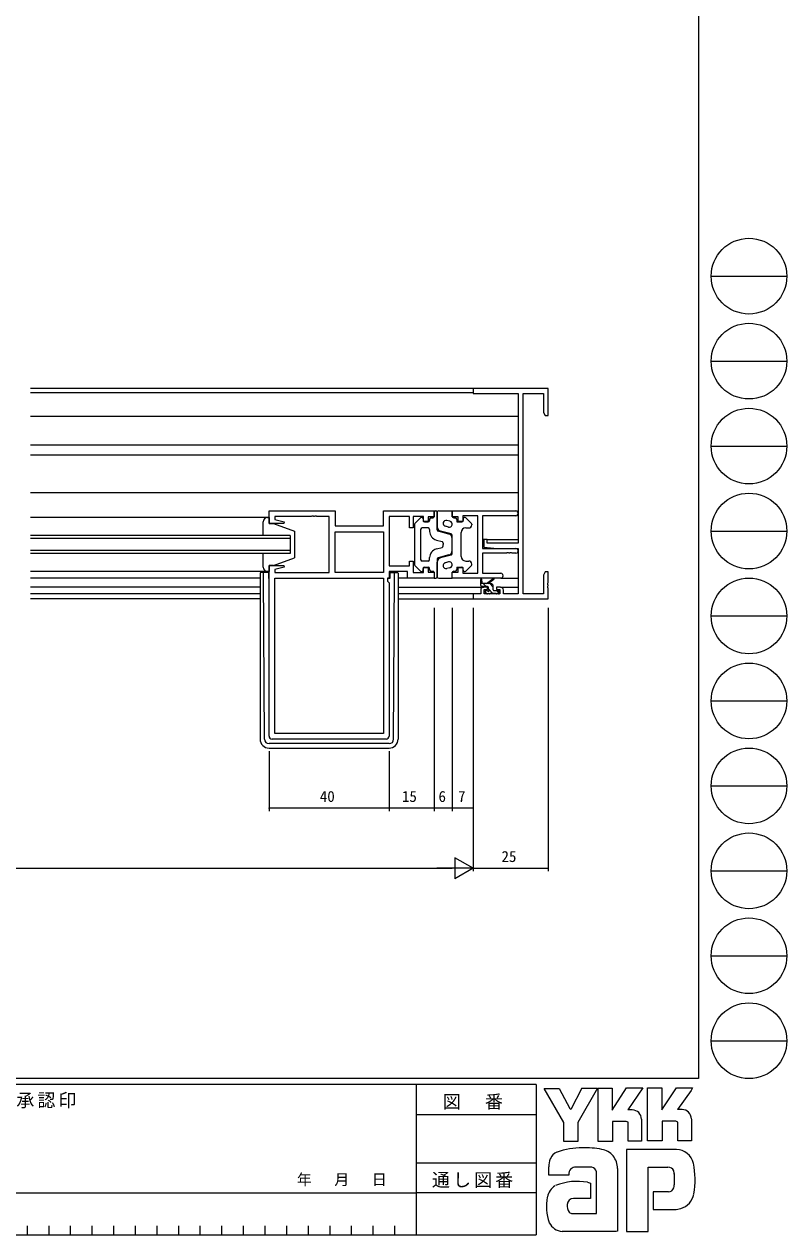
# Model space of a CAD drawing. Units: millimetres, scale not verified. Extents: x -594 to 539, y -420 to 386.
# Drawn here: x 285.4 to 539.5, y -420 to -17 of the extents above; entities that cross this region are included whole.
import ezdxf
from ezdxf.enums import TextEntityAlignment as Align

# ---------------------------------------------------------------- set-up
doc = ezdxf.new("R2010")
doc.units = ezdxf.units.MM
doc.header["$LTSCALE"] = 2
for name, color, linetype, lineweight in [('0-1_YKK_ZWAK', 7, 'Continuous', 9), ('0-3_YKK_11', 7, 'Continuous', 9), ('0-4_YKK_12', 2, 'Continuous', 9), ('0-5_YKK_13', 4, 'Continuous', 9), ('0-6_YKK_D', 6, 'Continuous', 9)]:
    doc.layers.add(name, color=color, linetype=linetype, lineweight=lineweight)
doc.styles.add('ＭＳ ゴシック', font='')
doc.styles.get('ＭＳ ゴシック').set_extended_font_data('MS Gothic')

msp = doc.modelspace()

# ---------------------------------------------------------------- linework, layer by layer
at = {"layer": '0-1_YKK_ZWAK'}
for p, q in [((510, 382.035), (510, -367.965)), ((514.252, -100.845), (539.452, -100.845)), ((514.252, -129.125), (539.452, -129.125)), ((514.252, -157.405), (539.452, -157.405)), ((514.252, -185.685), (539.452, -185.685)), ((514.252, -213.965), (539.452, -213.965)), ((514.252, -242.245), (539.452, -242.245)), ((514.252, -270.525), (539.452, -270.525)), ((514.252, -298.805), (539.452, -298.805)), ((514.252, -327.085), (539.452, -327.085)), ((514.252, -355.365), (539.452, -355.365)), ((510, -367.965), (-590, -367.965)), ((456, -369.965), (-590, -369.965)), ((415.999, -369.965), (415.999, -419.965)), ((456, -369.965), (456, -419.965)), ((458.624, -371.259), (463.644, -371.259)), ((465.188, -382.534), (458.624, -371.259)), ((471.194, -371.104), (467.544, -378.209)), ((476.657, -388.867), (476.657, -371.143)), ((493.106, -370.989), (497.778, -370.989)), ((493.106, -388.712), (493.106, -370.989)), ((502.682, -370.989), (508.088, -370.989)), ((507.547, -371.915), (503.088, -378.287)), ((508.088, -370.989), (507.547, -371.915)), ((487.97, -378.402), (486.486, -378.402)), ((504.572, -378.287), (503.088, -378.287)), ((415.999, -379.965), (456, -379.965)), ((485.962, -382.225), (481.406, -382.225)), ((491.06, -381.492), (491.06, -388.751)), ((497.971, -382.187), (497.971, -388.712)), ((502.528, -382.187), (497.971, -382.187)), ((503.146, -382.418), (502.528, -382.187)), ((503.146, -388.674), (503.146, -382.418)), ((507.663, -381.492), (507.663, -388.674)), ((497.971, -388.712), (493.106, -388.712)), ((503.146, -388.601), (503.218, -388.674)), ((507.663, -388.674), (503.146, -388.674)), ((502.605, -391.531), (486.04, -391.531)), ((486.04, -391.531), (486.04, -418.831)), ((415.999, -395.964), (456, -395.964)), ((460.169, -400.065), (460.169, -397.309)), ((474.494, -397.4), (469.212, -397.5)), ((483.028, -397.941), (483.028, -418.792)), ((493.222, -397.478), (499.863, -397.478)), ((493.222, -418.831), (493.222, -397.478)), ((466.81, -400.065), (460.169, -400.065)), ((476.039, -412.923), (476.039, -399.022)), ((501.962, -399.617), (501.987, -403.38)), ((272, -405.965), (415.999, -405.965)), ((456, -405.964), (415.999, -405.964)), ((494.959, -405.664), (494.959, -411.572)), ((500.018, -405.664), (494.959, -405.664)), ((474.108, -407.865), (468.402, -407.871)), ((468.007, -412.923), (476.039, -412.923)), ((475.421, -412.923), (475.923, -412.923)), ((476.039, -412.922), (476.04, -412.923)), ((494.959, -411.572), (502.566, -411.572)), ((502.566, -411.572), (504.111, -411.224)), ((286.4, -416.965), (286.4, -419.965)), ((293.6, -416.965), (293.6, -419.965)), ((300.8, -416.965), (300.8, -419.965)), ((308, -416.965), (308, -419.965)), ((315.2, -416.965), (315.2, -419.965)), ((322.4, -416.965), (322.4, -419.965)), ((329.6, -416.965), (329.6, -419.965)), ((336.8, -416.965), (336.8, -419.965)), ((344, -416.965), (344, -419.965)), ((351.2, -416.965), (351.2, -419.965)), ((358.4, -416.965), (358.4, -419.965)), ((365.6, -416.965), (365.6, -419.965)), ((372.8, -416.965), (372.8, -419.965)), ((380, -416.965), (380, -419.965)), ((387.2, -416.965), (387.2, -419.965)), ((394.4, -416.965), (394.4, -419.965)), ((401.6, -416.965), (401.6, -419.965)), ((408.799, -416.965), (408.799, -419.965)), ((466.81, -418.908), (464.686, -418.908)), ((482.564, -418.87), (466.81, -418.908)), ((483.028, -418.792), (482.564, -418.87)), ((-590, -419.965), (456, -419.965))]:
    msp.add_line(p, q, dxfattribs=at)
for points in [[(463.644, -371.259), (467.235, -377.978), (467.544, -378.209)], [(471.194, -371.104), (476.374, -371.104), (469.899, -382.573)], [(476.657, -371.143), (481.252, -371.143), (481.252, -378.427), (486.078, -371.066)], [(486.078, -371.066), (491.543, -371.066), (486.486, -378.402)], [(497.778, -370.989), (497.778, -378.405), (502.682, -370.989)], [(469.899, -382.573), (469.899, -388.905), (465.188, -388.905), (465.188, -382.534)], [(481.406, -382.225), (481.406, -388.867), (476.657, -388.867)], [(491.06, -388.751), (486.58, -388.751), (486.58, -382.457), (485.962, -382.225)], [(473.104, -402.497), (474.108, -402.729), (474.108, -407.865)], [(486.04, -418.831), (492.102, -418.831), (493.222, -418.831)]]:
    msp.add_lwpolyline(points, dxfattribs=at)
for centre in [(526.852, -100.845), (526.852, -129.125), (526.852, -157.405), (526.852, -185.685), (526.852, -213.965), (526.852, -242.245), (526.852, -270.525), (526.852, -298.805), (526.852, -327.085), (526.852, -355.365)]:
    msp.add_circle(centre, 12.6, dxfattribs=at)
for centre, radius, start, end in [((487.97, -381.492), 3.089, 0.00165, 89.99603), ((504.572, -381.376), 3.089, 0.00165, 89.99603), ((467.37, -397.344), 7.196, 158.41083, 179.71774), ((464.009, -395.758), 3.491, 109.02126, 161.51263), ((471.317, -416.252), 25.257, 89.89165, 109.30847), ((472.059, -420.626), 29.64, 78.78009, 91.46938), ((476.758, -397.817), 6.355, 40.66422, 80.31693), ((476.441, -397.801), 6.588, 358.78058, 38.76563), ((502.388, -397.737), 6.202, 14.44571, 87.08746), ((469.822, -399.975), 3.013, 138.46381, 181.71359), ((469.021, -399.923), 2.43, 85.50551, 126.78038), ((473.794, -399.613), 2.321, 14.75519, 72.44994), ((500.093, -399.221), 1.756, 16.43123, 96.91661), ((496.759, -400.261), 5.248, 4.93422, 17.03551), ((479.094, -401.661), 29.8, 350.99026, 10.67624), ((469.6, -421.185), 19.013, 79.38097, 112.05824), ((465.181, -408.433), 5.583, 121.8271, 169.08475), ((500.019, -403.798), 1.865, 269.95467, 342.90144), ((496.728, -402.88), 5.281, 343.6902, 354.75362), ((502.478, -405.315), 6.13, 285.4429, 349.90448), ((475.213, -410.529), 15.832, 168.76372, 199.80078), ((469.689, -410.433), 3.384, 171.08202, 216.71922), ((468.414, -409.935), 2.064, 90.33952, 178.03638), ((468.357, -410.772), 2.18, 230.97279, 260.7549), ((465.2, -413.454), 5.461, 207.31435, 263.59464)]:
    msp.add_arc(centre, radius, start, end, dxfattribs=at)
at = {"layer": '0-3_YKK_11'}
for p, q in [((460, -138.267), (435, -138.267)), ((450, -139.897), (450, -189.767)), ((451.63, -139.897), (458.37, -139.897)), ((451.63, -206.637), (451.63, -139.897)), ((458.37, -139.897), (458.37, -146.176)), ((460, -147.267), (460, -138.267)), ((458.37, -146.176), (459, -147.267)), ((459, -147.267), (460, -147.267)), ((367, -183.167), (367, -178.967)), ((367, -178.967), (389, -178.967)), ((368.93, -180.897), (368.93, -181.814)), ((381.042, -180.897), (368.93, -180.897)), ((382.775, -180.777), (382.225, -180.777)), ((387, -199.437), (387, -180.897)), ((389, -178.967), (389, -183.967)), ((405.07, -183.967), (405.07, -178.967)), ((405.07, -178.967), (422, -178.967)), ((407, -180.897), (407, -197.237)), ((418.5, -180.897), (415, -180.897)), ((428, -178.967), (449.185, -178.967)), ((436.5, -199.737), (436.5, -180.597)), ((449.185, -180.597), (438.13, -180.597)), ((438.13, -180.597), (438.13, -191.467)), ((371.96, -183.167), (367, -183.167)), ((368.93, -181.814), (372.029, -182.645)), ((372.029, -182.645), (371.96, -183.167)), ((389, -183.967), (405.07, -183.967)), ((389, -199.437), (389, -185.897)), ((389, -185.897), (405.07, -185.897)), ((389, -185.897), (405.07, -185.897)), ((405.07, -185.897), (405.07, -199.437)), ((438.5, -188.467), (438.5, -191.074)), ((438.13, -191.467), (449.185, -191.467)), ((438.5, -191.074), (443, -191.467)), ((450, -189.767), (439.7, -189.767)), ((443, -191.467), (450, -191.467)), ((449.185, -193.097), (447.958, -193.097)), ((450, -191.467), (450, -206.637)), ((367, -197.167), (371.96, -197.167)), ((367, -253.967), (367, -197.167)), ((371.96, -197.167), (372.029, -197.69)), ((372.029, -197.69), (368.93, -198.52)), ((368.93, -198.52), (368.93, -199.437)), ((368.93, -199.437), (387, -199.437)), ((368.93, -201.367), (405.07, -201.367)), ((368.93, -253.037), (368.93, -201.367)), ((368.93, -253.037), (368.93, -201.367)), ((405.07, -199.437), (389, -199.437)), ((405.07, -201.367), (405.07, -253.037)), ((422, -201.367), (413.07, -201.367)), ((415, -199.437), (418.5, -199.437)), ((444.185, -201.367), (428, -201.367)), ((459, -199.267), (458.37, -200.358)), ((458.37, -200.358), (458.37, -206.637)), ((460, -199.267), (459, -199.267)), ((407, -202.897), (407, -253.967)), ((437.5, -205.367), (437.5, -206.637)), ((438.7, -206.637), (438.7, -205.167)), ((443.9, -205.167), (443.9, -206.637)), ((445.1, -206.637), (445.1, -205.367)), ((460, -208.267), (460, -204.726)), ((443.9, -206.637), (438.7, -206.637)), ((450, -206.637), (445.1, -206.637)), ((458.37, -206.637), (451.63, -206.637)), ((405.07, -253.037), (368.93, -253.037)), ((406, -254.967), (368, -254.967))]:
    msp.add_line(p, q, dxfattribs=at)
for points in [[(435, -138.267), (435, -139.897), (450, -139.897)], [(382.225, -180.777), (382.042, -180.897), (381.958, -180.897), (381.775, -180.777), (381.225, -180.777), (381.042, -180.897)], [(387, -180.897), (382.958, -180.897), (382.775, -180.777)], [(415, -180.897), (415, -184.667), (413.8, -184.667), (413.8, -180.897), (407, -180.897)], [(422, -178.967), (422, -180.967), (420, -180.967), (420, -182.467), (418.5, -182.467), (418.5, -180.897)], [(436.5, -180.597), (431.5, -180.597), (431.5, -182.467), (430, -182.467), (430, -180.967), (428, -180.967), (428, -178.967)], [(439.7, -189.767), (439.7, -188.467), (438.5, -188.467)], [(447.958, -193.097), (447.775, -192.977), (447.225, -192.977), (447.042, -193.097), (446.958, -193.097), (446.775, -192.977), (446.225, -192.977), (446.042, -193.097), (438.13, -193.097), (438.13, -199.737), (444.185, -199.737)], [(407, -197.237), (413.8, -197.237), (413.8, -195.667), (415, -195.667), (415, -199.437)], [(413.07, -201.367), (413.07, -199.167), (407, -199.167), (407, -201.367), (406.47, -201.367), (406.47, -202.367), (407, -202.897)], [(418.5, -199.437), (418.5, -197.867), (420, -197.867), (420, -199.367), (422, -199.367), (422, -201.367)], [(428, -201.367), (428, -199.367), (430, -199.367), (430, -197.867), (431.5, -197.867), (431.5, -199.737), (436.5, -199.737)], [(460, -204.726), (459.88, -204.542), (459.88, -203.992), (460, -203.809), (460, -203.726), (459.88, -203.542), (459.88, -202.992), (460, -202.809), (460, -199.267)], [(438.7, -205.167), (439.8, -205.167), (439.8, -204.367), (438.5, -204.367)], [(444.1, -204.367), (442.8, -204.367), (442.8, -205.167), (443.9, -205.167)], [(437.5, -206.637), (435, -206.637), (435, -208.267), (460, -208.267)]]:
    msp.add_lwpolyline(points, dxfattribs=at)
for centre, radius, start, end in [((449.185, -179.782), 0.815, 269.99998, 90), ((449.185, -192.282), 0.815, 269.99998, 90), ((444.185, -200.552), 0.815, 269.99998, 90), ((438.5, -205.367), 1, 90, 179.99998), ((444.1, -205.367), 1, 0, 89.99998), ((368, -253.967), 1, 180, 269.99998), ((406, -253.967), 1, 270, 359.99998)]:
    msp.add_arc(centre, radius, start, end, dxfattribs=at)
at = {"layer": '0-4_YKK_12'}
for p, q in [((435.3, -138.267), (287.5, -138.267)), ((435, -139.667), (287.5, -139.667)), ((450, -147.567), (287.5, -147.567)), ((450, -157.067), (287.5, -157.067)), ((450, -160.467), (287.5, -160.467)), ((450, -172.967), (287.5, -172.967)), ((367, -181.167), (287.5, -181.167)), ((374, -187.167), (287.5, -187.167)), ((374, -188.167), (287.5, -188.167)), ((374, -187.167), (374, -193.167)), ((438.8, -188.467), (438.13, -188.467)), ((439.4, -188.467), (450, -188.467)), ((374, -192.167), (287.5, -192.167)), ((374, -193.167), (287.5, -193.167)), ((449.886, -191.867), (450, -191.867)), ((367, -199.167), (287.5, -199.167)), ((364, -201.367), (287.5, -201.367)), ((413.37, -201.367), (410, -201.367)), ((444.185, -201.367), (450, -201.367)), ((364, -204.367), (287.5, -204.367)), ((410, -204.367), (438.5, -204.367)), ((444.1, -204.367), (450, -204.367)), ((364, -206.637), (287.5, -206.637)), ((364, -208.267), (287.5, -208.267)), ((435.3, -206.637), (410, -206.637)), ((410, -208.267), (435.3, -208.267))]:
    msp.add_line(p, q, dxfattribs=at)
at = {"layer": '0-5_YKK_13'}
for p, q in [((415.655, -183.019), (417.455, -181.305)), ((421, -181.267), (421.5, -181.267)), ((423.5, -178.967), (428, -178.967)), ((428, -178.967), (428, -180.767)), ((428.5, -181.267), (429, -181.267)), ((434.345, -183.019), (432.545, -181.305)), ((365, -187.167), (365, -182.667)), ((367, -183.167), (368.5, -183.167)), ((368.5, -183.167), (375.5, -185.767)), ((415.5, -183.382), (415.5, -196.953)), ((417.5, -185.167), (417.5, -195.167)), ((420, -184.667), (418, -184.667)), ((418.3, -181.667), (418.3, -182.167)), ((418.8, -182.667), (420, -182.667)), ((420.5, -181.767), (420.5, -182.167)), ((420.5, -185.167), (420.5, -185.797)), ((426.748, -184.375), (425.748, -184.115)), ((427.252, -182.44), (426.252, -182.18)), ((429.5, -181.767), (429.5, -182.667)), ((429.5, -182.667), (431.2, -182.667)), ((431.7, -181.667), (431.7, -182.167)), ((432.5, -184.667), (433.5, -184.667)), ((434.5, -183.382), (434.5, -183.667)), ((375.5, -185.767), (375.5, -194.567)), ((422.745, -188.701), (424.626, -189.19)), ((426.877, -186.675), (423.374, -185.765)), ((427.626, -186.67), (424.123, -185.759)), ((428, -193.181), (428, -187.154)), ((428, -192.207), (428, -188.127)), ((431, -194.167), (431, -186.167)), ((365, -197.667), (365, -193.167)), ((422.745, -191.634), (424.626, -191.145)), ((425, -189.674), (425, -190.167)), ((425, -190.661), (425, -190.167)), ((368.5, -197.167), (367, -197.167)), ((368.5, -197.167), (375.5, -194.567)), ((415.655, -197.315), (417.455, -199.029)), ((420, -195.667), (418, -195.667)), ((420.5, -195.167), (420.5, -194.537)), ((423, -195.054), (423, -200.867)), ((423, -200.867), (423, -196.027)), ((426.877, -193.659), (423.374, -194.57)), ((427.626, -193.665), (424.123, -194.575)), ((426.748, -195.959), (425.748, -196.219)), ((432.5, -195.667), (433.5, -195.667)), ((434.345, -197.315), (432.545, -199.029)), ((434.5, -196.953), (434.5, -196.667)), ((364, -199.767), (364, -200.467)), ((364, -200.467), (364, -254.967)), ((365.2, -199.467), (364.3, -199.467)), ((365.205, -200.467), (365.2, -199.467)), ((365.5, -199.467), (365.2, -199.467)), ((365.492, -254.975), (365.205, -200.467)), ((366.8, -199.467), (365.5, -199.467)), ((366.8, -199.467), (366.8, -201.467)), ((366.8, -201.467), (367, -201.467)), ((407.2, -201.467), (406.497, -201.467)), ((407.2, -199.467), (408.5, -199.467)), ((407.2, -199.467), (407.2, -201.467)), ((408.5, -199.467), (408.8, -199.467)), ((408.508, -254.975), (408.795, -200.467)), ((408.795, -200.467), (408.8, -199.467)), ((408.8, -199.467), (409.7, -199.467)), ((410, -199.767), (410, -200.467)), ((410, -200.467), (410, -254.967)), ((418.3, -198.667), (418.3, -198.167)), ((418.8, -197.667), (420, -197.667)), ((420.5, -198.567), (420.5, -198.167)), ((421, -199.067), (421.5, -199.067)), ((422, -199.567), (422, -201.367)), ((422, -201.367), (422.5, -201.367)), ((423.5, -201.367), (428, -201.367)), ((427.252, -197.895), (426.252, -198.155)), ((428, -201.367), (428, -199.567)), ((428.5, -199.067), (429, -199.067)), ((429.5, -197.667), (431.2, -197.667)), ((429.5, -197.667), (429.5, -198.567)), ((431.7, -198.667), (431.7, -198.167)), ((439.4, -203.137), (441.618, -201.455)), ((437.5, -203.837), (437.5, -201.838)), ((440.7, -203.137), (437.5, -203.137)), ((437.8, -202.011), (437.999, -203.137)), ((439.8, -204.137), (437.8, -204.137)), ((439.275, -204.137), (438.275, -203.137)), ((440, -203.137), (441.819, -201.736)), ((440.1, -205.076), (440.1, -204.437)), ((441.575, -206.437), (440.1, -204.963)), ((441.7, -204.318), (440.52, -203.137)), ((441.7, -205.237), (441.7, -204.137)), ((439.588, -206.549), (439.088, -206.049)), ((439.3, -205.537), (439.639, -205.537)), ((440.4, -206.637), (439.8, -206.637)), ((442.7, -206.437), (440.6, -206.437)), ((442, -205.537), (443.4, -205.537)), ((443.4, -206.637), (442.9, -206.637)), ((443.7, -206.318), (442.92, -205.537)), ((443.7, -205.837), (443.7, -206.337)), ((407.008, -256.467), (366.992, -256.467)), ((367, -257.967), (407, -257.967))]:
    msp.add_line(p, q, dxfattribs=at)
for points in [[(366.5, -181.167), (367, -181.167), (367, -183.167)], [(422, -180.767), (422, -178.967), (422.5, -178.967)], [(423, -185.281), (423, -179.467), (423, -184.307)], [(367, -197.167), (367, -199.167), (366.5, -199.167)]]:
    msp.add_lwpolyline(points, dxfattribs=at)
for centre, radius, start, end in [((366.5, -182.667), 1.5, 90, 180), ((417.8, -181.667), 0.5, 0, 133.60281), ((421, -181.767), 0.5, 90, 180), ((421.5, -180.767), 0.5, 270, 0), ((422.5, -179.467), 0.5, 0, 90), ((423.5, -179.467), 0.5, 90, 180), ((428.5, -180.767), 0.5, 180, 270), ((429, -181.767), 0.5, 0, 90), ((432.2, -181.667), 0.5, 46.39717, 180), ((416, -183.382), 0.5, 133.60281, 180), ((418, -185.167), 0.5, 90, 180), ((418.8, -182.167), 0.5, 180, 270), ((420, -182.167), 0.5, 270, 0), ((420, -185.167), 0.5, 0, 90), ((424.5, -184.307), 1.5, 180, 255.42578), ((423.5, -185.281), 0.5, 180, 255.42578), ((426, -183.148), 1, 75.42578, 255.42578), ((427, -183.408), 1, 255.42578, 75.42578), ((432.5, -186.167), 1.5, 90, 180), ((431.2, -182.167), 0.5, 270, 0), ((433.5, -183.667), 1, 270, 0), ((434, -183.382), 0.5, 0, 46.39717), ((423.5, -185.797), 3, 180, 255.42578), ((424.5, -189.674), 0.5, 0, 75.42578), ((426.5, -188.127), 1.5, 0, 75.42578), ((427.5, -187.154), 0.5, 0, 75.42578), ((423.5, -194.537), 3, 104.5742, 180), ((424.5, -190.661), 0.5, 284.5742, 0), ((426.5, -192.207), 1.5, 284.5742, 0), ((427.5, -193.181), 0.5, 284.5742, 0), ((416, -196.953), 0.5, 180, 226.39717), ((418, -195.167), 0.5, 180, 270), ((420, -195.167), 0.5, 270, 0), ((423.5, -195.054), 0.5, 104.5742, 180), ((424.5, -196.027), 1.5, 104.5742, 180), ((426, -197.187), 1, 104.5742, 284.5742), ((427, -196.927), 1, 284.5742, 104.5742), ((432.5, -194.167), 1.5, 180, 270), ((433.5, -196.667), 1, 0, 90), ((434, -196.953), 0.5, 313.60281, 0), ((364.3, -199.767), 0.3, 90, 180), ((366.5, -197.667), 1.5, 180, 270), ((409.7, -199.767), 0.3, 0, 90), ((417.8, -198.667), 0.5, 226.39717, 0), ((418.8, -198.167), 0.5, 90, 180), ((420, -198.167), 0.5, 0, 90), ((421, -198.567), 0.5, 180, 270), ((421.5, -199.567), 0.5, 0, 90), ((422.5, -200.867), 0.5, 270, 0), ((423.5, -200.867), 0.5, 180, 270), ((428.5, -199.567), 0.5, 90, 180), ((429, -198.567), 0.5, 270, 0), ((431.2, -198.167), 0.5, 0, 90), ((432.2, -198.667), 0.5, 180, 313.60281), ((441.8, -201.537), 0.2, 275.58287, 155.58287), ((437.7, -201.838), 0.2, 300, 180), ((437.8, -203.837), 0.3, 180, 270), ((439.8, -204.437), 0.3, 0, 90), ((440.1, -205.537), 0.25, 213.05573, 56.94426), ((440.4, -205.076), 0.3, 180, 236.94426), ((440.7, -204.137), 1, 0, 90), ((442, -205.237), 0.3, 180, 270), ((439.3, -205.837), 0.3, 90, 225), ((439.8, -206.337), 0.3, 225, 270), ((439.639, -205.837), 0.3, 33.05573, 90), ((440.4, -206.437), 0.2, 270, 0), ((442.9, -206.437), 0.2, 180, 270), ((443.4, -205.837), 0.3, 0, 90), ((443.4, -206.337), 0.3, 270, 0), ((367, -254.967), 3, 180, 270), ((366.992, -254.967), 1.5, 180.30154, 270), ((407, -254.967), 3, 270, 0), ((407.008, -254.967), 1.5, 270, 359.69844)]:
    msp.add_arc(centre, radius, start, end, dxfattribs=at)
at = {"layer": '0-6_YKK_D'}
for p, q in [((422, -211.267), (422, -278.965)), ((422, -211.267), (422, -278.965)), ((428, -211.267), (428, -278.965)), ((428, -211.267), (428, -278.965)), ((435, -211.267), (435, -298.965)), ((435, -211.267), (435, -298.965)), ((435, -211.267), (435, -278.965)), ((460, -211.267), (460, -298.965)), ((367, -258.967), (367, -278.965)), ((407, -258.967), (407, -278.965)), ((407, -258.967), (407, -278.965)), ((407, -277.965), (367, -277.965)), ((422, -277.965), (407, -277.965)), ((-58, -297.965), (428, -297.965)), ((435, -297.965), (422.876, -297.965)), ((435, -297.965), (428.938, -294.465)), ((428.938, -294.465), (428.938, -301.465)), ((435, -297.965), (428.938, -301.465)), ((435, -297.965), (460, -297.965))]:
    msp.add_line(p, q, dxfattribs=at)
msp.add_lwpolyline([(435, -277.965), (428, -277.965), (422, -277.965)], dxfattribs=at)
for centre, start, end in [((367, -277.965), 0, 180), ((367, -277.965), 180, 0), ((407, -277.965), 0, 180), ((407, -277.965), 0, 180), ((407, -277.965), 180, 0), ((407, -277.965), 180, 0), ((422, -277.965), 0, 180), ((422, -277.965), 0, 180), ((422, -277.965), 180, 0), ((422, -277.965), 180, 0), ((428, -277.965), 0, 180), ((428, -277.965), 0, 180), ((428, -277.965), 180, 0), ((428, -277.965), 180, 0), ((435, -277.965), 0, 180), ((435, -277.965), 180, 0), ((460, -297.965), 0, 180), ((460, -297.965), 180, 0)]:
    msp.add_arc(centre, 0.106, start, end, dxfattribs=at)

# ---------------------------------------------------------------- texts
at = {"layer": '0-1_YKK_ZWAK', "color": 4, "style": 'ＭＳ ゴシック'}
msp.add_text('年   月   日', height=3.666, dxfattribs=at).set_placement((376.252, -404.492), align=Align.BOTTOM_LEFT)
at = {"layer": '0-1_YKK_ZWAK', "char_height": 4.399, "attachment_point": 7, "style": 'ＭＳ ゴシック'}
for s, insert in [('\\T1.17;御承認印', (275.81, -377.869)), ('\\T1.17;図\u3000番', (424.854, -378.339)), ('\\T1.17;通し図番', (421.255, -404.371))]:
    msp.add_mtext(s, dxfattribs=dict(at, insert=insert))
at = {"layer": '0-6_YKK_D', "color": 4, "style": 'ＭＳ ゴシック'}
for s, p in [('40', (383.906, -276.965)), ('15', (411.259, -276.965)), ('6', (423.441, -276.965)), ('7', (429.953, -276.965)), ('25', (444.418, -296.965))]:
    msp.add_text(s, height=3.666, dxfattribs=at).set_placement(p, align=Align.BOTTOM_LEFT)

doc.saveas('drawing.dxf')
